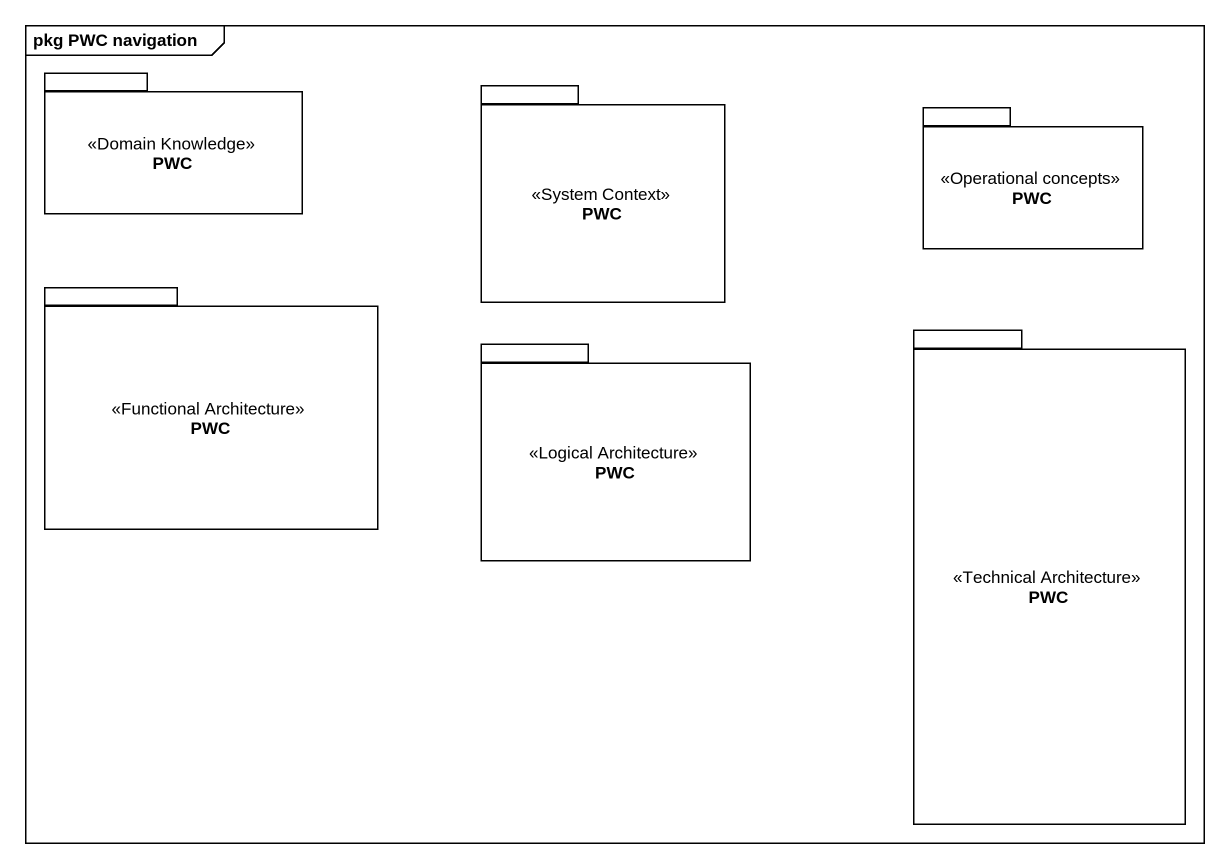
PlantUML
@startuml
mainframe pkg PWC navigation
package PWC <<Domain Knowledge>> {
}
package "PWC" as PWC_2 <<System Context>> {
}
package "PWC" as PWC_3 <<Operational concepts>> {
}
package "PWC" as PWC_4 <<Functional Architecture>> {
}
package "PWC" as PWC_5 <<Technical Architecture>> {
}
package "PWC" as PWC_6 <<Logical Architecture>> {
}
@enduml
